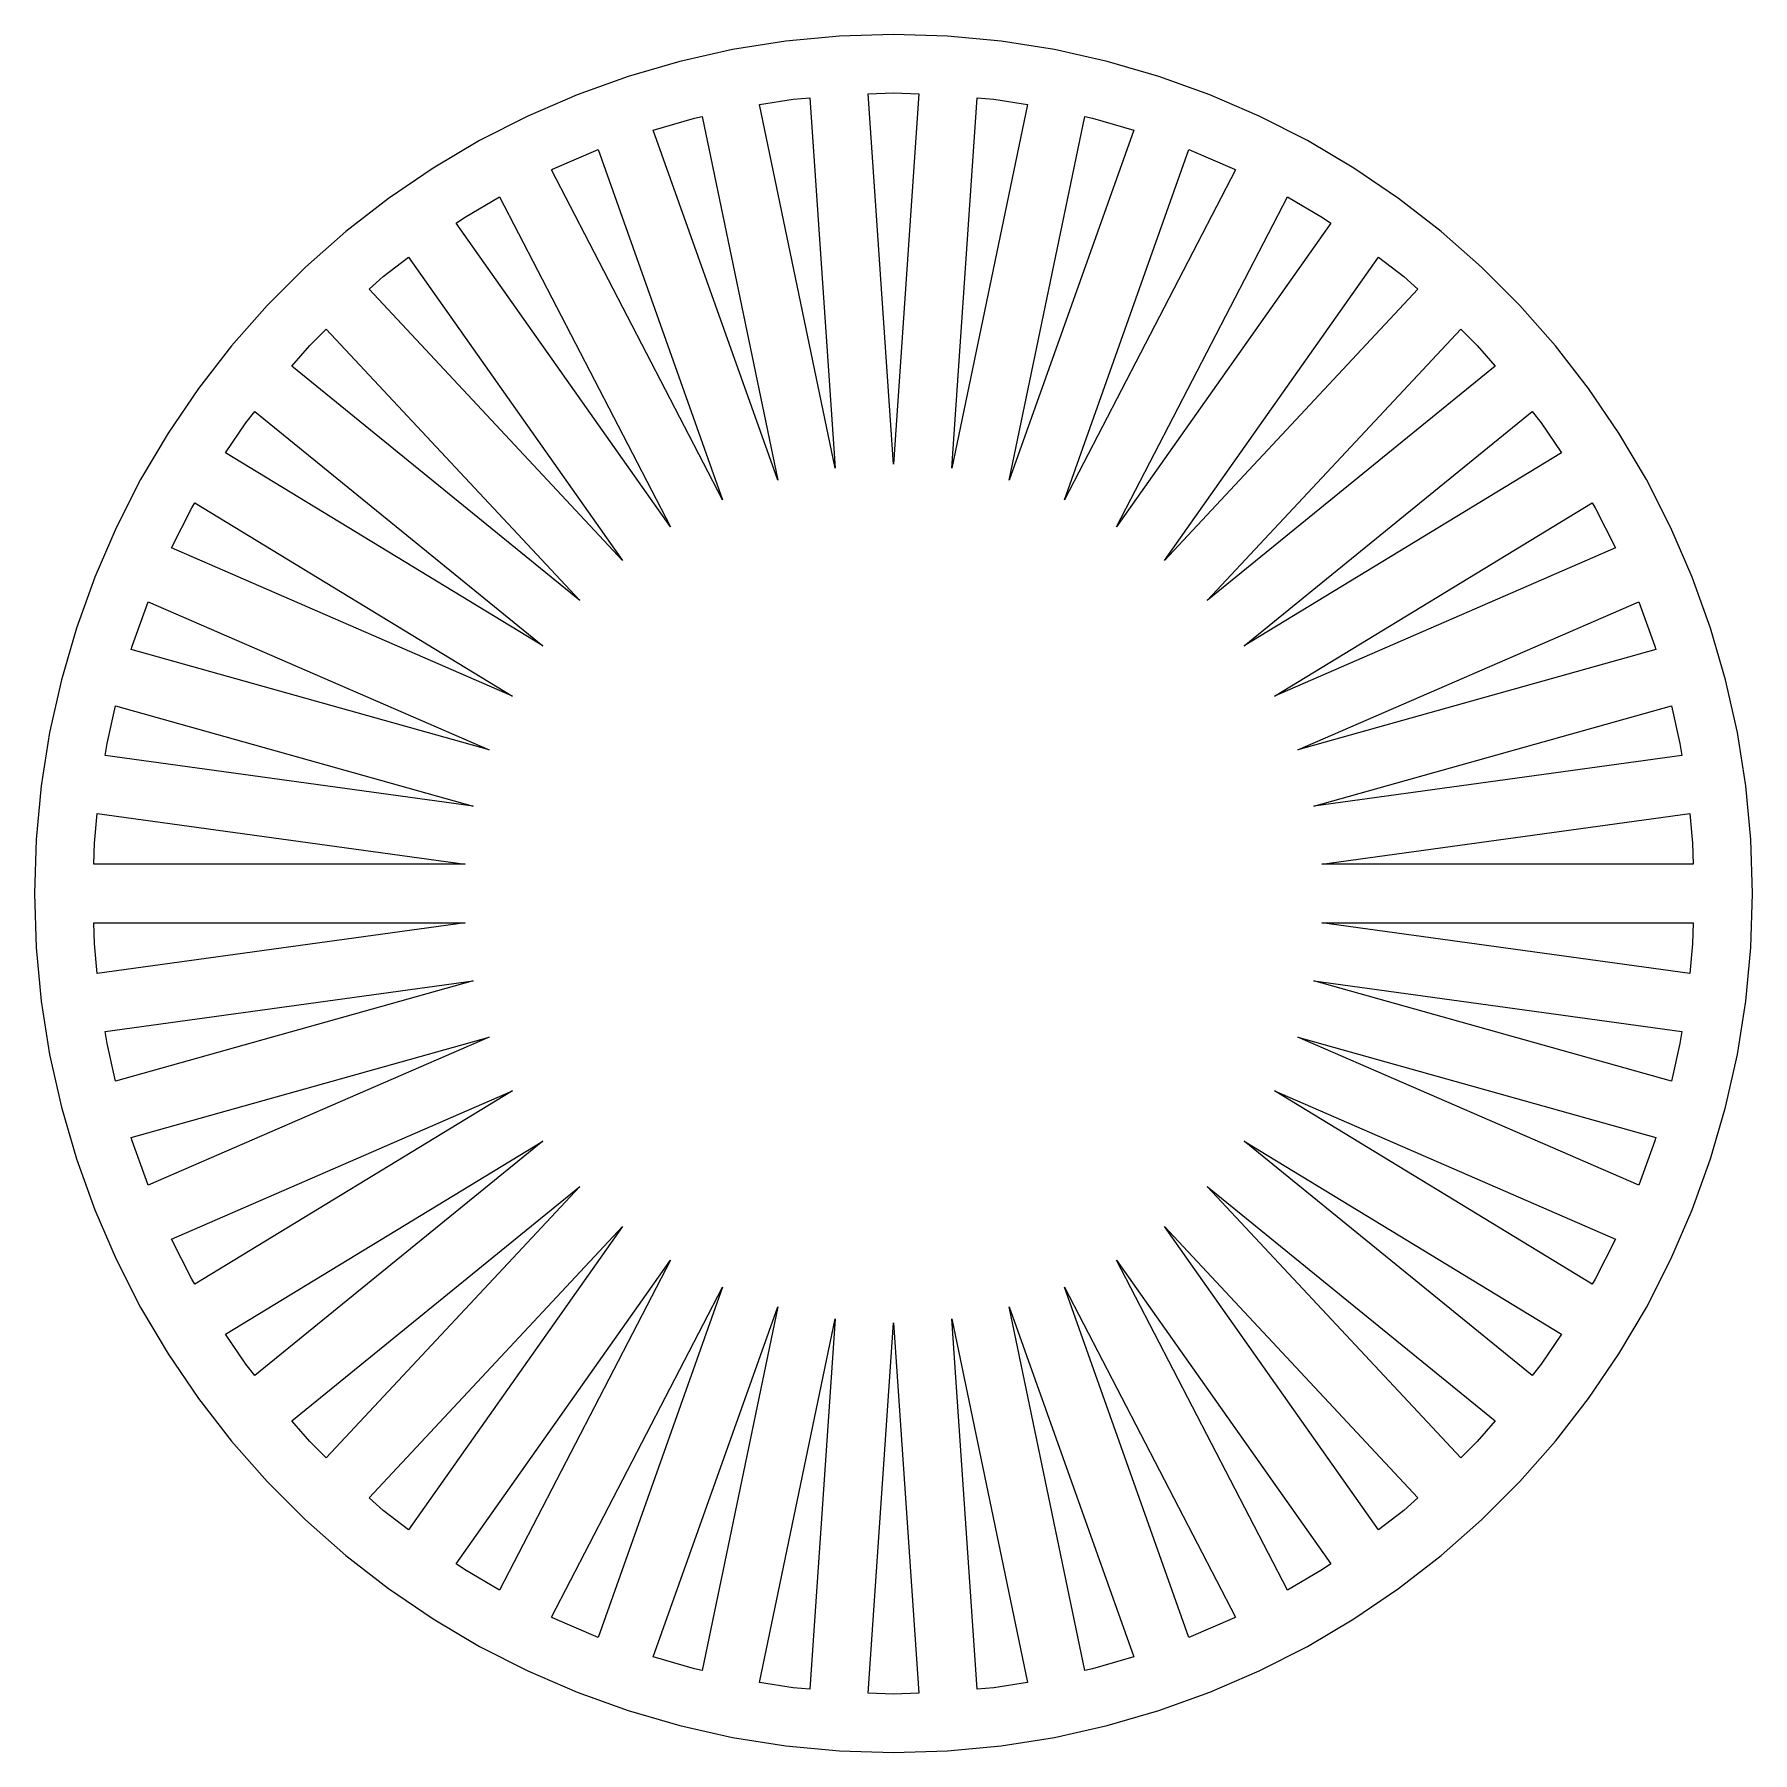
# Model space of a CAD drawing. Header units: metres. Extents: x -44 to 44, y -44 to 44.
import ezdxf

# ---------------------------------------------------------------- set-up
doc = ezdxf.new("R2010")
doc.units = ezdxf.units.M

msp = doc.modelspace()

# ---------------------------------------------------------------- linework, layer by layer
for p, q in [((0, 44), (-2.76277, 43.9132)), ((2.76277, 43.9132), (0, 44)), ((-8.24477, 43.2206), (-10.9424, 42.6176)), ((-5.51465, 43.653), (-8.24477, 43.2206)), ((-2.76277, 43.9132), (-5.51465, 43.653)), ((5.51465, 43.653), (2.76277, 43.9132)), ((8.24477, 43.2206), (5.51465, 43.653)), ((10.9424, 42.6176), (8.24477, 43.2206)), ((-10.9424, 42.6176), (-13.5967, 41.8465)), ((13.5967, 41.8465), (10.9424, 42.6176)), ((-13.5967, 41.8465), (-16.1975, 40.9102)), ((16.1975, 40.9102), (13.5967, 41.8465)), ((-16.1975, 40.9102), (-18.7343, 39.8124)), ((-6.86389, 40.4034), (-5.13866, 40.6767)), ((-5.13866, 40.6767), (-4.29135, 40.7568)), ((-4.29135, 40.7568), (-2.99301, 21.7758)), ((-1.29817, 40.9592), (0, 41)), ((0, 21.9805), (-1.29817, 40.9592)), ((0, 41), (1.29817, 40.9592)), ((1.29817, 40.9592), (0, 21.9805)), ((2.99301, 21.7758), (4.29135, 40.7568)), ((4.29135, 40.7568), (5.13866, 40.6767)), ((5.13866, 40.6767), (6.86389, 40.4034)), ((18.7343, 39.8124), (16.1975, 40.9102)), ((-18.7343, 39.8124), (-21.1972, 38.5575)), ((-12.3041, 39.0995), (-10.1963, 39.7119)), ((-10.1963, 39.7119), (-9.80257, 39.7999)), ((-9.80257, 39.7999), (-5.93027, 21.1654)), ((-2.99301, 21.7758), (-6.86389, 40.4034)), ((6.86389, 40.4034), (2.99301, 21.7758)), ((5.93027, 21.1654), (9.80257, 39.7999)), ((9.80257, 39.7999), (10.1963, 39.7119)), ((10.1963, 39.7119), (12.3041, 39.0995)), ((21.1972, 38.5575), (18.7343, 39.8124)), ((-5.93027, 21.1654), (-12.3041, 39.0995)), ((12.3041, 39.0995), (5.93027, 21.1654)), ((-21.1972, 38.5575), (-23.5764, 37.1504)), ((-17.4569, 37.0979), (-15.1338, 38.1032)), ((-15.1338, 38.1032), (-8.75703, 20.1607)), ((8.75703, 20.1607), (15.1338, 38.1032)), ((15.1338, 38.1032), (17.4569, 37.0979)), ((23.5764, 37.1504), (21.1972, 38.5575)), ((-23.5764, 37.1504), (-25.8625, 35.5967)), ((-17.5172, 37.0672), (-17.4569, 37.0979)), ((-8.75703, 20.1607), (-17.5172, 37.0672)), ((17.5172, 37.0672), (8.75703, 20.1607)), ((17.4569, 37.0979), (17.5172, 37.0672)), ((25.8625, 35.5967), (23.5764, 37.1504)), ((-25.8625, 35.5967), (-28.0466, 33.9026)), ((-21.9689, 34.6174), (-20.1761, 35.6777)), ((-20.1761, 35.6777), (-11.4207, 18.7805)), ((11.4207, 18.7805), (20.1761, 35.6777)), ((20.1761, 35.6777), (21.9689, 34.6174)), ((28.0466, 33.9026), (25.8625, 35.5967)), ((-22.3951, 34.3278), (-21.9689, 34.6174)), ((-11.4207, 18.7805), (-22.3951, 34.3278)), ((22.3951, 34.3278), (11.4207, 18.7805)), ((21.9689, 34.6174), (22.3951, 34.3278)), ((-28.0466, 33.9026), (-30.1201, 32.0746)), ((30.1201, 32.0746), (28.0466, 33.9026)), ((-26.1344, 31.591), (-24.8427, 32.593)), ((-24.8427, 32.593), (-13.8716, 17.0505)), ((13.8716, 17.0505), (24.8427, 32.593)), ((24.8427, 32.593), (26.1344, 31.591)), ((-30.1201, 32.0746), (-32.0746, 30.1201)), ((32.0746, 30.1201), (30.1201, 32.0746)), ((-26.8567, 30.9542), (-26.1344, 31.591)), ((-13.8716, 17.0505), (-26.8567, 30.9542)), ((26.8567, 30.9542), (13.8716, 17.0505)), ((26.1344, 31.591), (26.8567, 30.9542)), ((-32.0746, 30.1201), (-33.9026, 28.0466)), ((33.9026, 28.0466), (32.0746, 30.1201)), ((-29.8877, 28.0664), (-29.0485, 28.9057)), ((-29.0485, 28.9057), (-16.0642, 15.0029)), ((16.0642, 15.0029), (29.0485, 28.9057)), ((29.0485, 28.9057), (29.8877, 28.0664)), ((-33.9026, 28.0466), (-35.5967, 25.8625)), ((-30.8207, 27.0082), (-29.8877, 28.0664)), ((29.8877, 28.0664), (30.8207, 27.0082)), ((35.5967, 25.8625), (33.9026, 28.0466)), ((-16.0642, 15.0029), (-30.8207, 27.0082)), ((30.8207, 27.0082), (16.0642, 15.0029)), ((-35.5967, 25.8625), (-37.1504, 23.5764)), ((37.1504, 23.5764), (35.5967, 25.8625)), ((-33.1697, 24.0992), (-32.7166, 24.6833)), ((-32.7166, 24.6833), (-17.9574, 12.6757)), ((17.9574, 12.6757), (32.7166, 24.6833)), ((32.7166, 24.6833), (33.1697, 24.0992)), ((-34.2145, 22.5618), (-33.1697, 24.0992)), ((33.1697, 24.0992), (34.2145, 22.5618)), ((-37.1504, 23.5764), (-38.5575, 21.1972)), ((38.5575, 21.1972), (37.1504, 23.5764)), ((-17.9574, 12.6757), (-34.2145, 22.5618)), ((34.2145, 22.5618), (17.9574, 12.6757)), ((-38.5575, 21.1972), (-39.8124, 18.7343)), ((39.8124, 18.7343), (38.5575, 21.1972)), ((-36.9759, 17.6963), (-35.9286, 19.7519)), ((-35.9286, 19.7519), (-35.7802, 20.0028)), ((-35.7802, 20.0028), (-19.5161, 10.1124)), ((19.5161, 10.1124), (35.7802, 20.0028)), ((35.7802, 20.0028), (35.9286, 19.7519)), ((35.9286, 19.7519), (36.9759, 17.6963)), ((-39.8124, 18.7343), (-40.9102, 16.1975)), ((40.9102, 16.1975), (39.8124, 18.7343)), ((-19.5161, 10.1124), (-36.9759, 17.6963)), ((36.9759, 17.6963), (19.5161, 10.1124)), ((-40.9102, 16.1975), (-41.8465, 13.5967)), ((41.8465, 13.5967), (40.9102, 16.1975)), ((-38.9933, 12.6697), (-38.1738, 14.9458)), ((-38.1738, 14.9458), (-20.7113, 7.36079)), ((20.7113, 7.36079), (38.1738, 14.9458)), ((38.1738, 14.9458), (38.9933, 12.6697)), ((-41.8465, 13.5967), (-42.6176, 10.9424)), ((42.6176, 10.9424), (41.8465, 13.5967)), ((-39.0434, 12.4972), (-38.9933, 12.6697)), ((-20.7113, 7.36079), (-39.0434, 12.4972)), ((39.0434, 12.4972), (20.7113, 7.36079)), ((38.9933, 12.6697), (39.0434, 12.4972)), ((-42.6176, 10.9424), (-43.2206, 8.24477)), ((43.2206, 8.24477), (42.6176, 10.9424)), ((-40.2738, 7.68263), (-39.8439, 9.60596)), ((-39.8439, 9.60596), (-21.5207, 4.47206)), ((21.5207, 4.47206), (39.8439, 9.60596)), ((39.8439, 9.60596), (40.2738, 7.68263)), ((-43.2206, 8.24477), (-43.653, 5.51465)), ((43.653, 5.51465), (43.2206, 8.24477)), ((-40.3719, 7.0631), (-40.2738, 7.68263)), ((-21.5207, 4.47206), (-40.3719, 7.0631)), ((40.3719, 7.0631), (21.5207, 4.47206)), ((40.2738, 7.68263), (40.3719, 7.0631)), ((-43.653, 5.51465), (-43.9132, 2.76277)), ((43.9132, 2.76277), (43.653, 5.51465)), ((-40.9191, 2.5744), (-40.7758, 4.09041)), ((-40.7758, 4.09041), (-21.9292, 1.5)), ((21.9292, 1.5), (40.7758, 4.09041)), ((40.7758, 4.09041), (40.9191, 2.5744)), ((-43.9132, 2.76277), (-44, 0)), ((44, 0), (43.9132, 2.76277)), ((-40.9529, 1.5), (-40.9191, 2.5744)), ((40.9191, 2.5744), (40.9529, 1.5)), ((-21.9292, 1.5), (-40.9529, 1.5)), ((40.9529, 1.5), (21.9292, 1.5)), ((-44, 0), (-43.9132, -2.76277)), ((43.9132, -2.76277), (44, 0)), ((-40.9191, -2.5744), (-40.9529, -1.5)), ((-40.9529, -1.5), (-21.9292, -1.5)), ((-21.9292, -1.5), (-40.7758, -4.09041)), ((40.7758, -4.09041), (21.9292, -1.5)), ((21.9292, -1.5), (40.9529, -1.5)), ((40.9529, -1.5), (40.9191, -2.5744)), ((-40.7758, -4.09041), (-40.9191, -2.5744)), ((40.9191, -2.5744), (40.7758, -4.09041)), ((-43.9132, -2.76277), (-43.653, -5.51465)), ((43.653, -5.51465), (43.9132, -2.76277)), ((-40.3719, -7.0631), (-21.5207, -4.47206)), ((-21.5207, -4.47206), (-39.8439, -9.60596)), ((21.5207, -4.47206), (40.3719, -7.0631)), ((39.8439, -9.60596), (21.5207, -4.47206)), ((-43.653, -5.51465), (-43.2206, -8.24477)), ((43.2206, -8.24477), (43.653, -5.51465)), ((-40.2738, -7.68263), (-40.3719, -7.0631)), ((-39.8439, -9.60596), (-40.2738, -7.68263)), ((-39.0434, -12.4972), (-20.7113, -7.36079)), ((-20.7113, -7.36079), (-38.1738, -14.9458)), ((20.7113, -7.36079), (39.0434, -12.4972)), ((38.1738, -14.9458), (20.7113, -7.36079)), ((40.2738, -7.68263), (39.8439, -9.60596)), ((40.3719, -7.0631), (40.2738, -7.68263)), ((-43.2206, -8.24477), (-42.6176, -10.9424)), ((42.6176, -10.9424), (43.2206, -8.24477)), ((-36.9759, -17.6963), (-19.5161, -10.1124)), ((-19.5161, -10.1124), (-35.7802, -20.0028)), ((19.5161, -10.1124), (36.9759, -17.6963)), ((35.7802, -20.0028), (19.5161, -10.1124)), ((-42.6176, -10.9424), (-41.8465, -13.5967)), ((41.8465, -13.5967), (42.6176, -10.9424)), ((-38.9933, -12.6697), (-39.0434, -12.4972)), ((-38.1738, -14.9458), (-38.9933, -12.6697)), ((-34.2145, -22.5618), (-17.9574, -12.6757)), ((-17.9574, -12.6757), (-32.7166, -24.6833)), ((17.9574, -12.6757), (34.2145, -22.5618)), ((32.7166, -24.6833), (17.9574, -12.6757)), ((38.9933, -12.6697), (38.1738, -14.9458)), ((39.0434, -12.4972), (38.9933, -12.6697)), ((-41.8465, -13.5967), (-40.9102, -16.1975)), ((40.9102, -16.1975), (41.8465, -13.5967)), ((-30.8207, -27.0082), (-16.0642, -15.0029)), ((-16.0642, -15.0029), (-29.0485, -28.9057)), ((16.0642, -15.0029), (30.8207, -27.0082)), ((29.0485, -28.9057), (16.0642, -15.0029)), ((-40.9102, -16.1975), (-39.8124, -18.7343)), ((39.8124, -18.7343), (40.9102, -16.1975)), ((-26.8567, -30.9542), (-13.8716, -17.0505)), ((-13.8716, -17.0505), (-24.8427, -32.593)), ((13.8716, -17.0505), (26.8567, -30.9542)), ((24.8427, -32.593), (13.8716, -17.0505)), ((-35.9286, -19.7519), (-36.9759, -17.6963)), ((36.9759, -17.6963), (35.9286, -19.7519)), ((-39.8124, -18.7343), (-38.5575, -21.1972)), ((-22.3951, -34.3278), (-11.4207, -18.7805)), ((-11.4207, -18.7805), (-20.1761, -35.6777)), ((11.4207, -18.7805), (22.3951, -34.3278)), ((20.1761, -35.6777), (11.4207, -18.7805)), ((38.5575, -21.1972), (39.8124, -18.7343)), ((-35.7802, -20.0028), (-35.9286, -19.7519)), ((-17.5172, -37.0672), (-8.75703, -20.1607)), ((-8.75703, -20.1607), (-15.1338, -38.1032)), ((8.75703, -20.1607), (17.5172, -37.0672)), ((15.1338, -38.1032), (8.75703, -20.1607)), ((35.9286, -19.7519), (35.7802, -20.0028)), ((-38.5575, -21.1972), (-37.1504, -23.5764)), ((-12.3041, -39.0995), (-5.93027, -21.1654)), ((-5.93027, -21.1654), (-9.80257, -39.7999)), ((-6.86389, -40.4034), (-2.99301, -21.7758)), ((-2.99301, -21.7758), (-4.29135, -40.7568)), ((-1.29817, -40.9592), (0, -21.9805)), ((0, -21.9805), (1.29817, -40.9592)), ((2.99301, -21.7758), (6.86389, -40.4034)), ((4.29135, -40.7568), (2.99301, -21.7758)), ((5.93027, -21.1654), (12.3041, -39.0995)), ((9.80257, -39.7999), (5.93027, -21.1654)), ((37.1504, -23.5764), (38.5575, -21.1972)), ((-33.1697, -24.0992), (-34.2145, -22.5618)), ((34.2145, -22.5618), (33.1697, -24.0992)), ((-37.1504, -23.5764), (-35.5967, -25.8625)), ((35.5967, -25.8625), (37.1504, -23.5764)), ((-32.7166, -24.6833), (-33.1697, -24.0992)), ((33.1697, -24.0992), (32.7166, -24.6833)), ((-35.5967, -25.8625), (-33.9026, -28.0466)), ((33.9026, -28.0466), (35.5967, -25.8625)), ((-29.8877, -28.0664), (-30.8207, -27.0082)), ((30.8207, -27.0082), (29.8877, -28.0664)), ((-33.9026, -28.0466), (-32.0746, -30.1201)), ((-29.0485, -28.9057), (-29.8877, -28.0664)), ((29.8877, -28.0664), (29.0485, -28.9057)), ((32.0746, -30.1201), (33.9026, -28.0466)), ((-32.0746, -30.1201), (-30.1201, -32.0746)), ((30.1201, -32.0746), (32.0746, -30.1201)), ((-26.1344, -31.591), (-26.8567, -30.9542)), ((-24.8427, -32.593), (-26.1344, -31.591)), ((26.1344, -31.591), (24.8427, -32.593)), ((26.8567, -30.9542), (26.1344, -31.591)), ((-30.1201, -32.0746), (-28.0466, -33.9026)), ((28.0466, -33.9026), (30.1201, -32.0746)), ((-28.0466, -33.9026), (-25.8625, -35.5967)), ((25.8625, -35.5967), (28.0466, -33.9026)), ((-21.9689, -34.6174), (-22.3951, -34.3278)), ((-20.1761, -35.6777), (-21.9689, -34.6174)), ((21.9689, -34.6174), (20.1761, -35.6777)), ((22.3951, -34.3278), (21.9689, -34.6174)), ((-25.8625, -35.5967), (-23.5764, -37.1504)), ((23.5764, -37.1504), (25.8625, -35.5967)), ((-23.5764, -37.1504), (-21.1972, -38.5575)), ((-17.4569, -37.0979), (-17.5172, -37.0672)), ((-15.1338, -38.1032), (-17.4569, -37.0979)), ((17.4569, -37.0979), (15.1338, -38.1032)), ((17.5172, -37.0672), (17.4569, -37.0979)), ((21.1972, -38.5575), (23.5764, -37.1504)), ((-21.1972, -38.5575), (-18.7343, -39.8124)), ((18.7343, -39.8124), (21.1972, -38.5575)), ((-10.1963, -39.7119), (-12.3041, -39.0995)), ((12.3041, -39.0995), (10.1963, -39.7119)), ((-18.7343, -39.8124), (-16.1975, -40.9102)), ((-9.80257, -39.7999), (-10.1963, -39.7119)), ((-5.13866, -40.6767), (-6.86389, -40.4034)), ((6.86389, -40.4034), (5.13866, -40.6767)), ((10.1963, -39.7119), (9.80257, -39.7999)), ((16.1975, -40.9102), (18.7343, -39.8124)), ((-16.1975, -40.9102), (-13.5967, -41.8465)), ((-4.29135, -40.7568), (-5.13866, -40.6767)), ((0, -41), (-1.29817, -40.9592)), ((1.29817, -40.9592), (0, -41)), ((5.13866, -40.6767), (4.29135, -40.7568)), ((13.5967, -41.8465), (16.1975, -40.9102)), ((-13.5967, -41.8465), (-10.9424, -42.6176)), ((10.9424, -42.6176), (13.5967, -41.8465)), ((-10.9424, -42.6176), (-8.24477, -43.2206)), ((8.24477, -43.2206), (10.9424, -42.6176)), ((-8.24477, -43.2206), (-5.51465, -43.653)), ((-5.51465, -43.653), (-2.76277, -43.9132)), ((-2.76277, -43.9132), (0, -44)), ((0, -44), (2.76277, -43.9132)), ((2.76277, -43.9132), (5.51465, -43.653)), ((5.51465, -43.653), (8.24477, -43.2206))]:
    msp.add_line(p, q)

doc.saveas('drawing.dxf')
